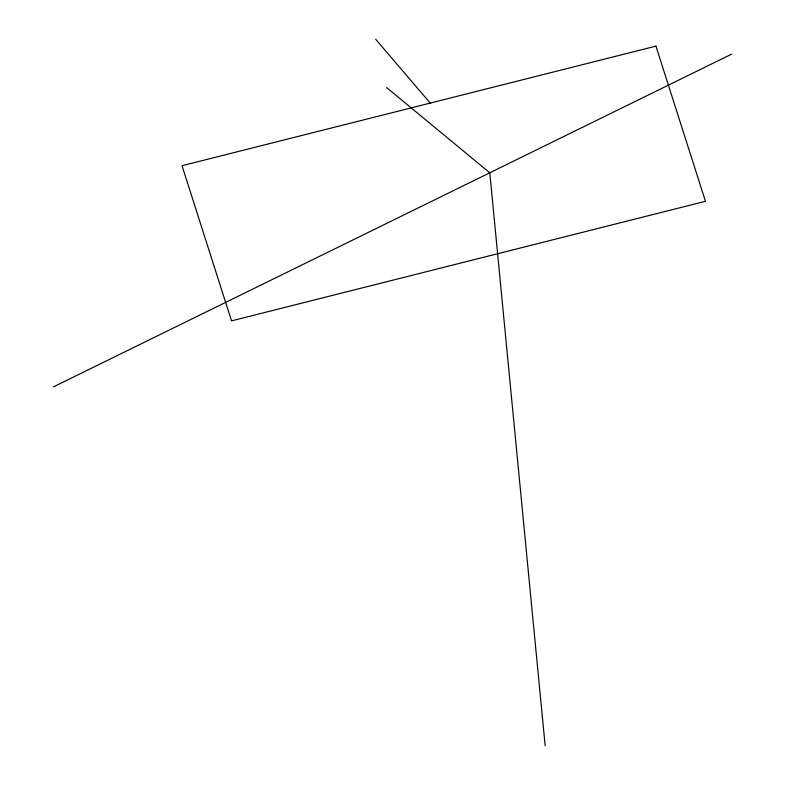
<?xml version="1.0" encoding="UTF-8"?>
<svg xmlns="http://www.w3.org/2000/svg" width="785" height="785" viewBox="0 0 785 785"><rect width="100%" height="100%" fill="white"/><g stroke="black" fill="none" stroke-linecap="round" stroke-linejoin="round"><path stroke-width="1.18" d="M53.38 386.907L731.62 54.145M386.583 87.547L489.791 172.798L545.153 745.75M375.681 39.25L430.612 103.541M655.946 46.138L182.022 165.704L231.536 320.869L705.46 201.303L655.946 46.138"/></g></svg>
